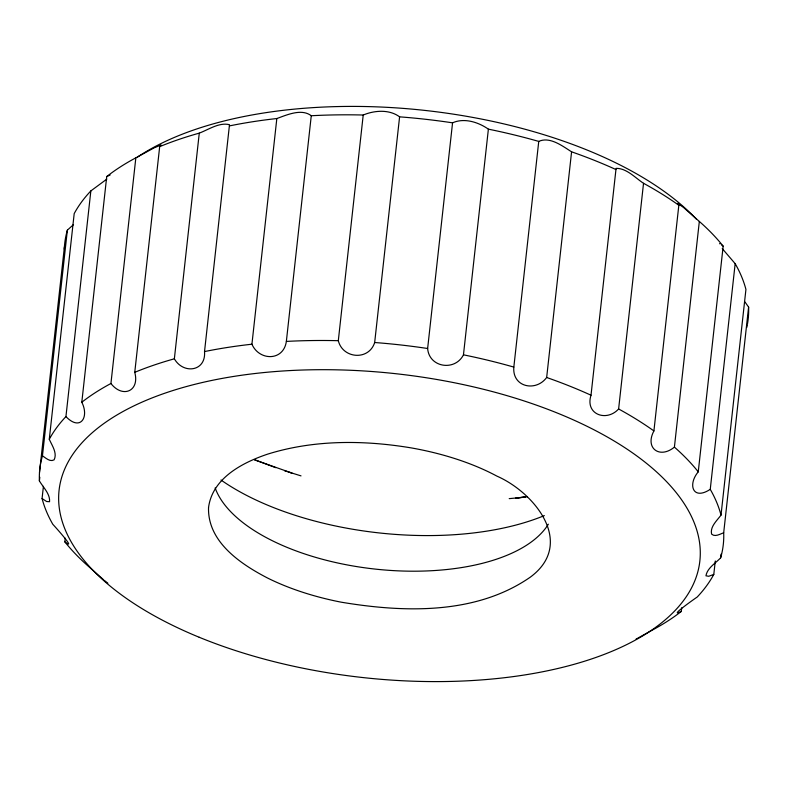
<?xml version="1.0" encoding="UTF-8"?>
<svg xmlns="http://www.w3.org/2000/svg" width="788" height="788" viewBox="0 0 788 788"><rect width="100%" height="100%" fill="white"/><g stroke="black" fill="none" stroke-linecap="round" stroke-linejoin="round"><path stroke-width="1.18" d="M199.275 133.133L174.365 358.806C183.22 374.467 206.161 371.67 204.525 351.576L229.495 124.701C219.32 122.091 208.662 129.567 199.275 133.133A343.814 162.998 6.3 0 0 159.678 146.647L134.758 372.32C139.909 391.37 122.524 398.482 110.931 383.5L135.841 157.827L154.369 147.73L161.116 145.012L159.668 146.647M591.01 395.212C584.854 414.409 606.504 422.279 618.619 408.972L643.53 183.299C635.197 177.792 626.509 168.12 616.078 168.356L591.01 395.212A343.814 162.998 6.3 0 0 546.665 377.491C535.82 392.227 512.072 387.164 513.835 367.09L538.746 141.416C549.817 136.275 562.396 146.007 571.586 151.818A343.814 162.998 6.3 0 1 615.93 169.538M39.498 472.455L64.419 246.782M43.419 486.354L42.069 498.548L46.64 501.513L49.555 501.7C50.255 493.879 43.104 487.279 39.4 480.916L39.804 477.262M39.4 480.916A343.814 162.998 6.3 0 1 42.453 455.838L67.364 230.155L73.511 224.59M42.453 455.828C45.655 457.877 50.018 462.26 54.096 459.857C57.544 453.09 51.929 445.378 49.28 439.271L74.2 213.597A343.814 162.998 6.3 0 1 90.856 190.913L106.843 179.103M49.289 439.271A343.814 162.998 6.3 0 1 65.936 416.586L90.847 190.913M103.77 579.929L88.67 566.552A343.814 162.998 6.3 0 1 64.833 541.839L65.237 538.174M65.936 416.586C80.327 431.588 89.477 417.256 81.804 402.235L106.725 176.561A343.814 162.998 6.3 0 1 135.851 157.827M251.924 344.208L276.834 118.535C287.118 114.831 301.538 108.271 311.27 115.737L286.359 341.411C283.532 361.347 259.213 361.012 251.924 344.208A343.814 162.998 6.3 0 0 204.525 351.576M399.595 116.841L374.674 342.514C368.912 360.865 342.75 358.836 338.308 340.692L363.219 115.018C374.536 110.32 389.321 109.197 399.595 116.841A343.814 162.998 6.3 0 1 452.558 122.829C464.24 117.589 478.385 122.14 488.383 129.153A343.814 162.998 6.3 0 1 538.756 141.416M488.383 129.153L463.462 354.827C455.09 371.493 429.125 367.691 427.638 348.493L452.558 122.82M546.665 377.491L571.586 151.818M699.33 221.448L674.41 447.121C659.743 459.187 644.604 448.274 653.912 430.938L678.832 205.264L677.67 203.334L683.521 207.48L699.33 221.448A343.814 162.998 6.3 0 1 723.167 246.161L698.257 471.835C687.5 484.61 692.8 500.813 710.254 489.338L735.165 263.665L722.241 248.584M638.792 637.6L652.159 630.173A343.814 162.998 6.3 0 0 681.285 611.439L681.689 607.784M681.275 611.439C666.54 618.511 697.075 596.999 697.153 597.087A343.814 162.998 6.3 0 0 713.8 574.403L715.287 560.977M744.946 301.952L748.6 307.084L723.689 532.757C720.163 534.008 714.972 537.347 711.594 534.097C709.88 526.709 717.05 520.504 721.01 515.125L745.931 289.452A343.814 162.998 6.3 0 0 735.165 263.665M713.8 574.403L708.757 576.274L705.959 575.811C707.21 568.05 715.563 563.233 720.636 557.845L721.04 554.181M636.113 639.009L637.906 638.073M106.725 176.561L110.113 175.005M518.051 497.839L516.071 497.996L527.438 496.755M516.071 497.996L525.35 497.11L509.206 498.637M290.614 472.642L291.934 473.046L254.652 459.926M284.498 470.722L301.016 475.883M275.672 467.668L254.416 459.621M719.562 243.63L720.124 243.886M107.858 583.199L104.479 580.52M721.67 244.989L723.167 246.161M64.833 541.839C77.992 552.033 52.924 524.296 52.835 524.335A343.814 162.998 6.3 0 1 42.079 498.548M723.689 532.757A343.814 162.998 6.3 0 1 720.636 557.845M81.814 402.235A343.814 162.998 6.3 0 1 110.931 383.5M134.758 372.32A343.814 162.998 6.3 0 1 174.365 358.806M286.359 341.411A343.814 162.998 6.3 0 1 338.308 340.692M374.674 342.514A343.814 162.998 6.3 0 1 427.648 348.503M463.462 354.827A343.814 162.998 6.3 0 1 513.835 367.09M618.619 408.972A343.814 162.998 6.3 0 1 653.912 430.938M674.41 447.121A343.814 162.998 6.3 0 1 698.257 471.835M710.254 489.338A343.814 162.998 6.3 0 1 721.01 515.125M747.26 325.099A343.814 162.998 6.3 0 1 746.768 327.463M64.301 249.195A343.814 162.998 6.3 0 1 67.374 230.165M229.446 125.903A343.814 162.998 6.3 0 1 276.834 118.535M311.28 115.737A343.814 162.998 6.3 0 1 363.229 115.018M643.53 183.299A343.814 162.998 6.3 0 1 678.832 205.264M748.6 307.084A343.814 162.998 6.3 0 1 747.477 323.907M137.476 157.088A322.331 152.813 6.3 0 1 425.609 110.497A322.331 152.813 6.3 0 1 696.296 219.034M544.331 515.588A214.888 101.879 6.3 0 1 220.995 480.02M548.35 524.197A171.892 81.489 6.3 0 1 375.236 569.094A171.892 81.489 6.3 0 1 215.154 487.939M208.534 507.6C207.549 541.72 240.291 563.853 267.24 577.86A171.892 81.489 6.3 0 0 341.155 602.17C403.889 612.66 475.844 614.955 530.344 577.131C575.732 543.523 534.894 492.756 496.864 476.1A171.892 81.489 6.3 0 0 410.942 447.85C363.534 439.98 313.831 439.704 267.615 454.144C242.359 462.615 212.327 478.237 208.534 507.6M199.157 637.246A322.331 152.813 6.3 0 0 699.429 564.188A322.331 152.813 6.3 0 0 239.818 375.502A322.331 152.813 6.3 0 0 199.157 637.246"/></g></svg>
